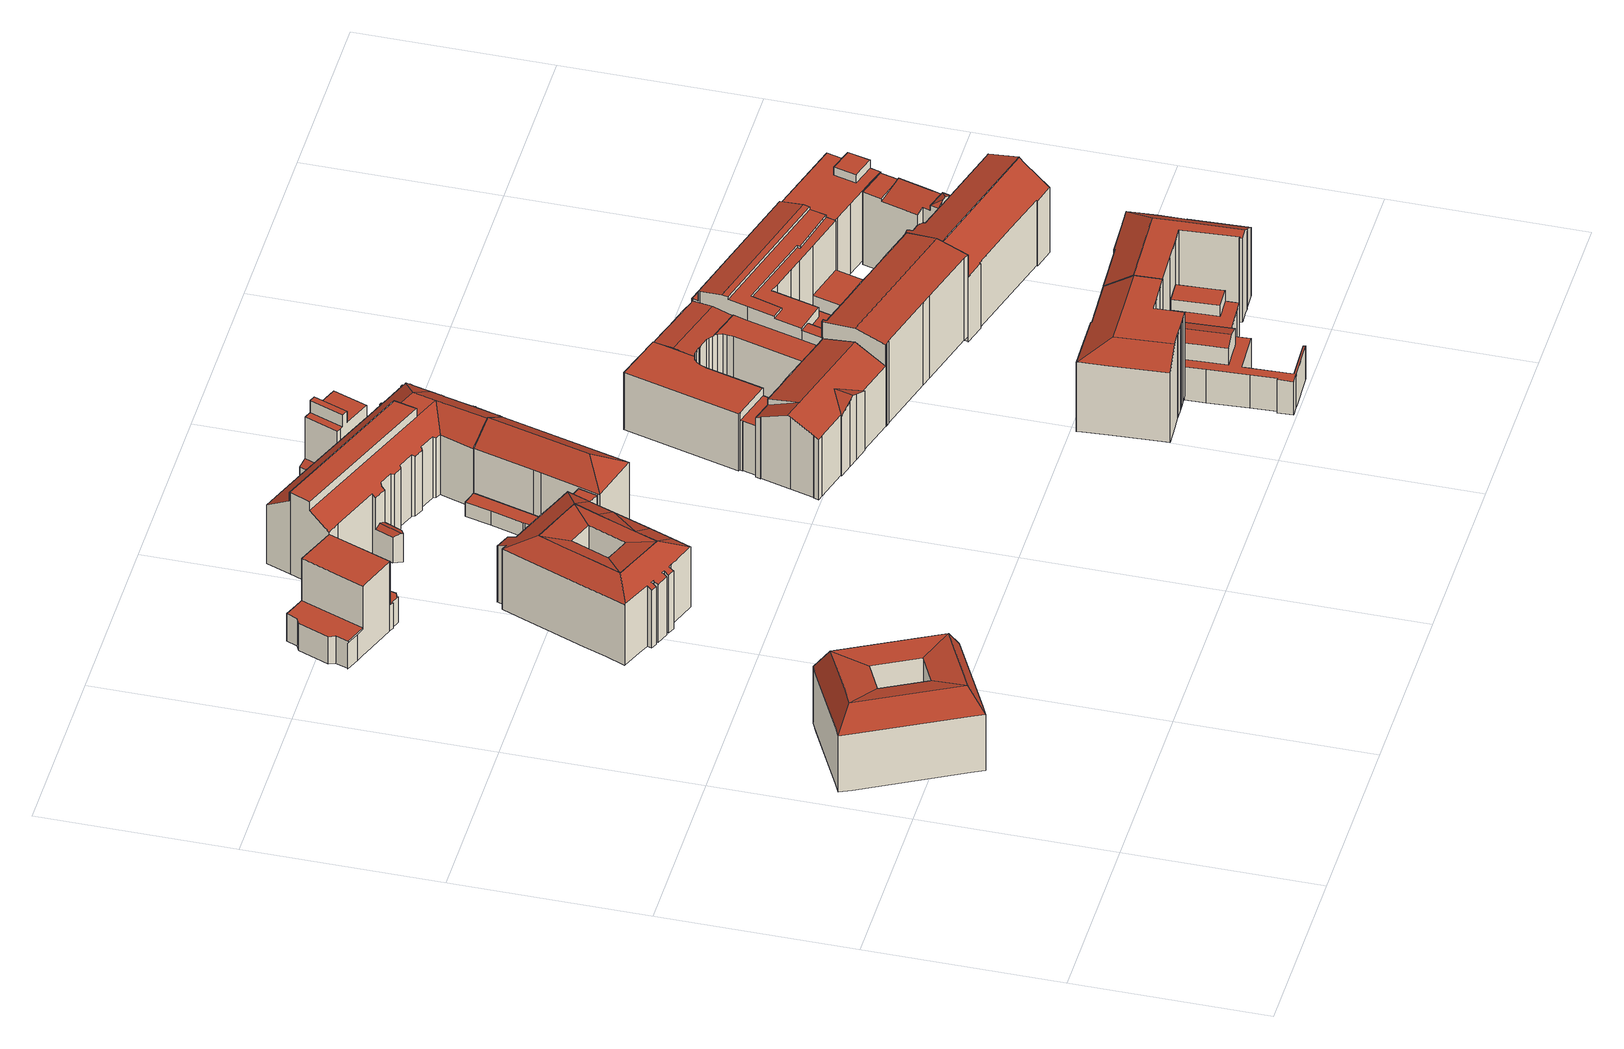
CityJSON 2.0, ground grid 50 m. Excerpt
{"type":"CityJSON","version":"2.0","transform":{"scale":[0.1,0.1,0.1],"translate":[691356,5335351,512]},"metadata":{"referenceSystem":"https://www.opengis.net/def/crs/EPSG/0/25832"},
"CityObjects":{
"building1":{"type":"Building","attributes":{"Gemeindeschluessel":"09162000","HoeheDach":"540.630","HoeheGrund":"516.610","Methode":"2000","NiedrigsteTraufeDesGebaeudes":"523.641","Geometrietyp2DReferenz":"3000","function":"31001_9998","roofType":"3100","measuredHeight":24.02,"storeysAboveGround":5},"geometry":[{"type":"MultiSurface","lod":"2","boundaries":[[[0,1,2,3,4,5]],[[6,7,8,9,2,1,0,5]],[[10,11,12,13,14,15,16,17,18,19,20,21,22,23]],[[24,25,26,6,5,27,28,29,30]],[[31,32,33,34]],[[34,33,4,35]],[[36,3,32,31]],[[28,27,5,4,33,29]],[[35,36,31,34]],[[16,15,14,26,25,24,30,17]],[[3,2,37,38,39,32]],[[30,40,41,42,20,19,18,17]],[[33,32,39,43,44,29]],[[35,4,3,36]],[[29,44,43,39,42,41,40,30]],[[38,37,2,9,45,46,47,42,39]],[[26,14,13,12,11,10,23,45,9,8,7,6]],[[47,46,45,23,22,21,20,42]]],"semantics":{"surfaces":[{"type":"RoofSurface"},{"type":"GroundSurface"},{"type":"WallSurface"}],"values":[0,0,1,0,2,2,2,0,0,2,0,2,0,2,0,0,2,2]}}]},
"building2":{"type":"Building","attributes":{"Gemeindeschluessel":"09162000","HoeheDach":"533.398","HoeheGrund":"512.591","Methode":"2000","NiedrigsteTraufeDesGebaeudes":"520.263","Geometrietyp2DReferenz":"3000","function":"31001_9998","roofType":"1000","measuredHeight":20.81,"storeysAboveGround":4},"geometry":[{"type":"MultiSurface","lod":"2","boundaries":[[[48,49,50,51,52,53,54]],[[55,56,57,58,59,60,61,62,63,64,65,66,67,68,69,70,71,72,73,74,75,76,77,78,79,80,81,82,83,84,85,86,87,88,89,90]],[[55,91,92,56]],[[71,93,94,72]],[[74,73,95,96,50,49,75]],[[54,53,97,98,99]],[[64,100,101,65]],[[72,94,95,73]],[[66,102,103,67]],[[57,104,105,58]],[[85,106,107,86]],[[82,108,109,83]],[[59,110,111,60]],[[67,103,112,68]],[[70,113,93,71]],[[114,115,116,117,81,80,79]],[[65,101,102,66]],[[51,118,119,90,89,88,52]],[[61,120,121,62]],[[56,92,104,57]],[[118,51,50,96]],[[68,112,122,69]],[[95,94,93,113,122,112,103,102,101,100,123,121,120,111,110,105,104,92,91,119,118,96]],[[52,88,87,86,107,97,53]],[[81,117,108,82]],[[83,109,124,84]],[[63,123,100,64]],[[69,122,113,70]],[[77,76,75,49,48,54,99,125,78]],[[99,98,116,115]],[[78,125,114,79]],[[62,121,123,63]],[[58,105,110,59]],[[84,124,106,85]],[[60,111,120,61]],[[125,99,115,114]],[[98,97,107,106,124,109,108,117,116]],[[90,119,91,55]]],"semantics":{"surfaces":[{"type":"RoofSurface"},{"type":"GroundSurface"},{"type":"WallSurface"}],"values":[0,1,2,2,2,2,2,2,2,2,2,2,2,2,2,2,2,2,2,2,2,2,0,2,2,2,2,2,2,2,2,2,2,2,2,0,0,2]}}]},
"building3":{"type":"Building","attributes":{"Gemeindeschluessel":"09162000","HoeheDach":"537.910","HoeheGrund":"516.540","Methode":"2000","NiedrigsteTraufeDesGebaeudes":"527.930","Geometrietyp2DReferenz":"3000","function":"31001_9998","roofType":"2100","measuredHeight":21.37,"storeysAboveGround":4},"geometry":[{"type":"MultiSurface","lod":"2","boundaries":[[[126,127,128,129,130,131,132,133,134,135,136]],[[137,138,139,140,141,142]],[[143,144,145,146]],[[147,148,149,150]],[[151,152,153,154,155,156]],[[157,158,159]],[[160,161,162,163,164,165,166,167,168,169,170,171]],[[172,173,174,175]],[[176,177,148,147,178,179]],[[165,164,180,181]],[[182,183,180,164,184]],[[185,186,173,172,187,188]],[[136,135,134,133,132,131,189,190,191,192,193,194,195,196]],[[197,198,199,200,201,202]],[[203,204,205,206,207,197,202]],[[208,209,210,211]],[[212,213,159,214]],[[215,216,217,184,218,219,130,199]],[[220,221,214,205,204,203,202,127]],[[222,223,198,210]],[[170,224,175,174,225,171]],[[130,219,218,184,164,163,162,161,160,171,225,174,173,186,185,189,131]],[[190,189,185,188]],[[213,157,159]],[[209,222,210]],[[210,198,197,211]],[[205,226,227,217,223,206]],[[228,229,230,231,232,233,181,180,183,182,157,213,212,234]],[[235,139,138,137,236,237,238,149,148,177,176,239,240,145,144,241,155,154,153,242,243,244,245,246,214,221,220,127,126]],[[155,241,144,143,247,156]],[[246,234,212,214]],[[242,153,152,248,249,243]],[[202,201,200,199,130,129,128,127]],[[207,206,250,208,211,197]],[[198,223,217,216,215,199]],[[214,159,158,184,217,227,226,205]],[[250,222,209,208]],[[250,206,223,222]],[[240,239,251,252,146,145]],[[181,233,232,231,230,229,228,253,254,255,249,248,152,151,156,247,143,146,252,251,179,178,147,150,256,257,258,142,141,140,259,260,196,195,194,193,192,191,190,188,187,172,175,224,170,169,168,167,166,165]],[[254,253,228,234,246,245,244,255]],[[157,182,184,158]],[[260,259,140,139,235,126,136,196]],[[251,239,176,179]],[[258,257,237,236,137,142]],[[238,237,257,256,150,149]],[[255,244,243,249]]],"semantics":{"surfaces":[{"type":"RoofSurface"},{"type":"WallSurface"},{"type":"GroundSurface"}],"values":[0,1,1,1,1,0,1,1,1,1,0,1,1,0,0,0,0,1,1,1,1,0,1,0,0,1,0,1,0,1,0,1,1,1,0,1,0,1,1,2,1,0,1,1,1,1,1]}}]},
"building4":{"type":"Building","attributes":{"Gemeindeschluessel":"09162000","HoeheDach":"533.250","HoeheGrund":"516.100","Methode":"2000","NiedrigsteTraufeDesGebaeudes":"520.348","Geometrietyp2DReferenz":"3000","function":"31001_9998","roofType":"1000","measuredHeight":17.15},"geometry":[{"type":"MultiSurface","lod":"2","boundaries":[[[261,262,263,264]],[[265,266,267,268]],[[269,270,271,272,268,267,273]],[[274,275,276,277,278,279]],[[274,279,272,271]],[[280,281,282,283]],[[284,285,262,261,286,287]],[[288,289,277,276]],[[268,272,279,278,277,289,263,262,285,284,290,291,282,281,265]],[[283,282,291,292]],[[264,263,289,288]],[[273,267,266,293]],[[292,291,290,294]],[[294,290,284,287]],[[293,266,265,281,280,295,296]],[[269,273,293,296]],[[275,274,271,270,269,296,295,280,283,292,294,287,286,261,264,288,276]]],"semantics":{"surfaces":[{"type":"WallSurface"},{"type":"RoofSurface"},{"type":"GroundSurface"}],"values":[0,0,0,0,0,0,0,0,1,0,0,1,0,0,0,0,2]}}]},
"building5":{"type":"Building","attributes":{"Gemeindeschluessel":"09162000","HoeheDach":"540.560","HoeheGrund":"516.062","Methode":"2000","NiedrigsteTraufeDesGebaeudes":"523.582","Geometrietyp2DReferenz":"3000","function":"31001_9998","roofType":"2100","measuredHeight":24.5,"storeysAboveGround":4},"geometry":[{"type":"MultiSurface","lod":"2","boundaries":[[[297,298,299,300]],[[301,302,303,304]],[[276,305,306,307,308]],[[309,310,311,312]],[[313,314,306,305]],[[315,316,317,318]],[[319,320,321,322]],[[323,324,325,326]],[[327,328,329,330]],[[312,311,331,332]],[[333,334,335,336]],[[317,337,338,318]],[[300,299,288,339]],[[322,321,340,341]],[[342,343,344,345]],[[346,347,348,349]],[[326,325,350,351]],[[352,353,354,355,356]],[[357,358,359,360]],[[361,362,316,315]],[[297,300,363,345,364,365,366,367,368,369,340,321,320,370,371,350,325,324,372,329,328]],[[373,374,375,376,377,309,312,332,359,358,303,302,378,313,305,276,288,299,298,327,330,379,323,326,351,380,381,319,322,341,382,383,384,385,386,387,388,389,390,361,315,318,338,391,346,349,392,393,333,336,394,395,396,397,398,399]],[[400,401,402,403,404,405,406,407]],[[398,402,401,399]],[[379,372,324,323]],[[368,408,355,354,369]],[[298,297,328,327]],[[307,306,314,409,301,304,357,360,331,311,310,410,411,412,413,414,400,407,363]],[[395,405,404,396]],[[336,335,415,394]],[[393,416,334,333]],[[389,388,417,418,419,420]],[[419,418,343,342]],[[358,357,304,303]],[[338,337,421,391]],[[344,343,418,417,422]],[[332,331,360,359]],[[395,394,415,406,405]],[[391,421,347,346]],[[397,403,402,398]],[[390,423,362,361]],[[385,367,366,386]],[[376,411,410,377]],[[363,407,342,345]],[[307,363,300,339,308]],[[375,412,411,376]],[[345,344,422,364]],[[380,371,370,381]],[[374,413,412,375]],[[389,420,423,390]],[[382,341,340,369,354,353]],[[385,384,424,408,368,367]],[[373,399,401,400,414]],[[352,383,382,353]],[[425,416,393,392]],[[356,355,408,424]],[[386,366,365,387]],[[330,329,372,379]],[[388,387,365,364,422,417]],[[378,409,314,313]],[[356,424,384,383,352]],[[381,370,320,319]],[[425,348,347,421,337,317,316,362,423,420,419,342,407,406,415,335,334,416]],[[349,348,425,392]],[[377,410,310,309]],[[396,404,403,397]],[[373,414,413,374]],[[276,308,339,288]],[[351,350,371,380]],[[302,301,409,378]]],"semantics":{"surfaces":[{"type":"WallSurface"},{"type":"RoofSurface"},{"type":"GroundSurface"}],"values":[0,0,0,0,0,0,0,0,0,0,0,0,0,0,0,0,0,1,0,0,1,2,1,0,0,0,0,1,0,0,0,0,0,0,0,1,0,0,0,0,0,0,0,1,1,0,0,0,0,0,0,0,0,0,0,1,0,0,0,0,0,0,1,0,0,0,0,0,0,0]}}]},
"building6":{"type":"Building","attributes":{"Gemeindeschluessel":"09162000","HoeheDach":"538.322","HoeheGrund":"515.990","Methode":"1000","NiedrigsteTraufeDesGebaeudes":"533.647","Geometrietyp2DReferenz":"3000","function":"31001_9998","roofType":"3200","measuredHeight":22.33,"storeysAboveGround":4},"geometry":[{"type":"MultiSurface","lod":"2","boundaries":[[[426,427,428]],[[429,428,427,430]],[[431,427,426,432,433,434,435,436,437]],[[438,439,429,440,441,442,443]],[[439,444,445,314,428,429]],[[446,447,448,449,450,451]],[[443,442,446,451]],[[428,314,432,426]],[[433,432,314,445]],[[444,439,438,443,451,450,449,452,436,435,434,433,445]],[[452,453,437,436]],[[449,448,453,452]],[[429,430,440]],[[441,440,430,427,431,437,453,448,447,446,442]]],"semantics":{"surfaces":[{"type":"WallSurface"},{"type":"RoofSurface"},{"type":"GroundSurface"}],"values":[0,1,0,0,0,0,0,1,0,2,0,0,1,1]}}]},
"building7":{"type":"Building","attributes":{"Gemeindeschluessel":"09162000","HoeheDach":"540.760","HoeheGrund":"516.300","Methode":"2000","NiedrigsteTraufeDesGebaeudes":"523.527","Geometrietyp2DReferenz":"3000","function":"31001_9998","roofType":"1000","measuredHeight":24.46},"geometry":[{"type":"MultiSurface","lod":"2","boundaries":[[[454,455,456,457]],[[458,459,460,461]],[[462,461,460,463]],[[464,465,466,467]],[[468,469,470,471]],[[470,459,458,471]],[[472,473,474,455,454,475,476]],[[454,457,477,475]],[[466,469,468,467]],[[463,460,459,470,469,466,465,478,479,480,481,482,483,477,457,456]],[[476,475,477,483]],[[478,465,464,484]],[[485,486,487,484,464,467,468,471,458,461,462,474,473]],[[484,487,486,485,473,472,476,483,482,481,480,479,478]],[[474,462,463,456,455]]],"semantics":{"surfaces":[{"type":"WallSurface"},{"type":"RoofSurface"},{"type":"GroundSurface"}],"values":[0,1,0,1,1,0,0,1,0,0,0,0,0,2,1]}}]},
"building8":{"type":"Building","attributes":{"Gemeindeschluessel":"09162000","HoeheDach":"538.560","HoeheGrund":"516.602","Methode":"2000","NiedrigsteTraufeDesGebaeudes":"534.406","Geometrietyp2DReferenz":"3000","function":"31001_9998","roofType":"3100","measuredHeight":21.96,"storeysAboveGround":3},"geometry":[{"type":"MultiSurface","lod":"2","boundaries":[[[488,489,490,491,492]],[[493,494,495,496]],[[497,498,499,500]],[[501,502,503,500,499,504,505,506,507,508,509,510,511,512,513,489,488,514,515,516,493,496,517,518,519,520]],[[521,494,493,516,522,523]],[[504,499,498,524,525]],[[510,526,527,511]],[[503,528,497,500]],[[511,527,529,512]],[[530,521,523]],[[496,495,531,517]],[[532,533,534,524,498,497,528,535,536,537,530,491,490,538,529,527,526,539]],[[502,535,528,503]],[[518,540,541,519]],[[509,539,526,510]],[[542,543,534,533,544]],[[506,505,545,543,542]],[[545,525,524,534,543]],[[501,536,535,502]],[[531,495,494,521,530,537,546,541,540]],[[506,542,544,507]],[[513,538,490,489]],[[488,492,547,514]],[[532,539,509,508]],[[501,520,546,537,536]],[[514,547,548,515]],[[508,507,544,533,532]],[[515,548,522,516]],[[519,541,546,520]],[[504,525,545,505]],[[512,529,538,513]],[[531,540,518,517]],[[530,523,522,548,547,492,491]]],"semantics":{"surfaces":[{"type":"WallSurface"},{"type":"GroundSurface"},{"type":"RoofSurface"}],"values":[0,0,0,1,0,0,0,0,0,0,0,2,0,0,0,2,0,2,0,2,0,0,0,0,0,0,0,0,0,0,0,0,2]}}]},
"building9":{"type":"Building","attributes":{"Gemeindeschluessel":"09162000","HoeheDach":"534.017","HoeheGrund":"516.463","Methode":"2000","NiedrigsteTraufeDesGebaeudes":"531.504","Geometrietyp2DReferenz":"3000","function":"31001_9998","roofType":"1000","measuredHeight":17.55,"storeysAboveGround":5},"geometry":[{"type":"MultiSurface","lod":"2","boundaries":[[[549,550,551,552]],[[553,554,555,556,557,558]],[[559,560,561,562,563,564]],[[565,566,567,568,569,570]],[[571,572,573,574]],[[569,568,575,576]],[[574,573,577,578]],[[549,579,580,581,582,550]],[[583,584,585,586]],[[587,551,550,582,562,561,588,589,553,558,590,591,592]],[[554,553,589,593]],[[565,570,572,571]],[[578,577,594,595]],[[596,597,590,557,556,598,599,594,577,573,572,570,569,576]],[[559,564,600,601]],[[564,563,581,580,602,600]],[[593,589,588,603]],[[604,605,567,566]],[[606,607,584,583]],[[590,597,591]],[[608,609,610,611]],[[612,575,568,567,605,613,585,584,607,614]],[[595,594,599,615]],[[596,616,617,618,608,611,619,620,591,597]],[[609,608,618,621]],[[622,617,616,623]],[[563,562,582,581]],[[590,558,557]],[[603,588,561,560]],[[586,585,613,624]],[[615,599,598,625]],[[620,592,591]],[[601,600,602,626]],[[627,614,607,606]],[[624,613,605,604]],[[628,623,616,596,576,575,612]],[[629,630,587,592,620,619]],[[626,602,580,579]],[[625,598,556,555]],[[587,630,552,551]],[[612,614,627,631,628]],[[629,619,611,610]],[[628,631,627,606,583,586,624,604,566,565,571,574,578,595,615,625,555,554,593,603,560,559,601,626,579,549,552,630,629,610,609,621,622,623]],[[621,618,617,622]]],"semantics":{"surfaces":[{"type":"WallSurface"},{"type":"RoofSurface"},{"type":"GroundSurface"}],"values":[0,0,0,0,0,0,0,0,0,1,0,0,0,1,0,1,0,0,0,0,0,1,0,1,0,0,0,0,0,0,0,0,0,0,0,0,0,0,0,0,0,0,2,0]}}]},
"building10":{"type":"Building","attributes":{"Gemeindeschluessel":"09162000","HoeheDach":"541.100","HoeheGrund":"515.836","Methode":"2000","NiedrigsteTraufeDesGebaeudes":"536.467","Geometrietyp2DReferenz":"3000","function":"31001_9998","roofType":"1000","measuredHeight":25.26,"storeysAboveGround":6},"geometry":[{"type":"MultiSurface","lod":"2","boundaries":[[[632,633,634,635,636,637]],[[638,639,640,641]],[[642,643,644,645,646,647]],[[648,637,636,649,650]],[[651,652,639,638]],[[653,654,655,656]],[[657,658,659,660]],[[641,640,661,662]],[[656,655,663,664]],[[660,659,665,666]],[[667,668,669,670]],[[671,658,657,672,673,674]],[[662,661,645,644]],[[675,676,632,637,648,650,674,673]],[[670,669,635,634]],[[662,644,643,642,677,653,656,664,667,670,634,633,632,676,675,673,672,657,660,666,678,651,638,641]],[[636,635,669,668,663,655,654,679,647,646,645,661,640,639,652,680,681,649]],[[664,663,668,667]],[[652,651,678,666,665,680]],[[650,649,681,680,665,659,658,671,674]],[[677,679,654,653]],[[642,647,679,677]]],"semantics":{"surfaces":[{"type":"WallSurface"},{"type":"RoofSurface"},{"type":"GroundSurface"}],"values":[0,0,0,1,0,0,0,0,0,0,0,0,0,0,0,2,1,0,0,1,0,0]}}]},
"building11":{"type":"Building","attributes":{"Gemeindeschluessel":"09162000","HoeheDach":"530.720","HoeheGrund":"514.555","Methode":"2000","NiedrigsteTraufeDesGebaeudes":"524.570","Geometrietyp2DReferenz":"3000","function":"31001_9998","roofType":"1000","measuredHeight":16.16,"storeysAboveGround":3},"geometry":[{"type":"MultiSurface","lod":"2","boundaries":[[[682,683,684,685]],[[686,687,688,689]],[[690,691,692,693,694,695,696,697,698,699,700,701,702,703,704,705,706,707,708,709,710,711,712,713,714,682,685,715,716,717,718,719,720,721,688,687,722,723]],[[724,725,726,694,693,692]],[[727,728,729,730,731,732]],[[733,703,702,734]],[[735,708,707,736]],[[724,692,691,737]],[[738,739,740,734,702,701,700,699]],[[729,684,683,741,730]],[[742,720,719,743]],[[719,718,732,731,744,745,743]],[[746,690,723,747]],[[689,688,721,748]],[[709,749,750,710]],[[751,752,736,707,706,705]],[[741,683,682,714,713,712,753,754,755,756,757]],[[733,758,751,705,704,703]],[[750,749,759,760,761]],[[710,750,761,711]],[[762,695,694,726]],[[736,752,751,758,733,734,740,739,738,763,764,765,762,726,725,724,737,746,747,766,686,689,748,742,743,745,744,767,757,756,755,754,753,768,769,770,771,735]],[[769,760,759,770]],[[749,709,708,735,771,770,759]],[[737,691,690,746]],[[698,697,696,765,764,763]],[[738,699,698,763]],[[712,711,761,760,769,768,753]],[[748,721,720,742]],[[765,696,695,762]],[[731,730,741,757,767,744]],[[747,723,722,766]],[[716,715,685,684,729,728]],[[717,716,728,727,732,718]],[[766,722,687,686]]],"semantics":{"surfaces":[{"type":"WallSurface"},{"type":"RoofSurface"},{"type":"GroundSurface"}],"values":[0,0,1,0,1,0,0,0,0,1,0,0,0,0,0,0,0,0,1,0,0,2,0,0,0,0,0,0,0,0,0,0,0,0,0]}}]},
"building12":{"type":"Building","attributes":{"Gemeindeschluessel":"09162000","HoeheDach":"542.761","HoeheGrund":"516.504","Methode":"2000","NiedrigsteTraufeDesGebaeudes":"541.080","Geometrietyp2DReferenz":"3000","function":"31001_9998","roofType":"3100","measuredHeight":26.26,"storeysAboveGround":4},"geometry":[{"type":"MultiSurface","lod":"2","boundaries":[[[772,773,774,775]],[[776,777,778,779,780]],[[781,782,783,784]],[[785,786,782,781]],[[787,788,773,772]],[[789,790,791,792]],[[793,794,795,796]],[[792,791,778,777]],[[776,797,787,772,775,798,799,785,781,784,800,801,802,803,804,805,793,796,806,807,789,792,777]],[[775,774,808,798]],[[803,809,810,804]],[[804,810,811,805]],[[776,780,812,797]],[[798,808,813,799]],[[809,803,802,814]],[[797,812,788,787]],[[805,811,794,793]],[[815,800,784,783,816]],[[807,817,790,789]],[[809,814,818,815,816,779,778,791,790,817,819,795,794,811,810]],[[796,795,819,806]],[[799,813,786,785]],[[806,819,817,807]],[[801,818,814,802]],[[800,815,818,801]],[[786,813,808,774,773,788,812,780,779,816,783,782]]],"semantics":{"surfaces":[{"type":"WallSurface"},{"type":"GroundSurface"},{"type":"RoofSurface"}],"values":[0,0,0,0,0,0,0,0,1,0,0,0,0,0,0,0,0,0,0,2,0,0,0,0,0,2]}}]},
"building13":{"type":"Building","attributes":{"Gemeindeschluessel":"09162000","HoeheDach":"538.520","HoeheGrund":"516.511","Methode":"2000","NiedrigsteTraufeDesGebaeudes":"522.380","Geometrietyp2DReferenz":"3000","function":"31001_2000","roofType":"2100","measuredHeight":22.01,"storeysAboveGround":6},"geometry":[{"type":"MultiSurface","lod":"2","boundaries":[[[804,820,821,803]],[[800,822,823,606]],[[824,825,826,827,828,829]],[[830,831,832,833]],[[834,835,836,837]],[[789,824,829,807]],[[623,628,838,839,840,841,842]],[[804,805,843,844,845,820]],[[846,847,848,849]],[[631,627,850,851,852,853,838,628]],[[622,854,855,856]],[[802,857,858,801]],[[851,850,859,860,861,862]],[[863,864,853,852]],[[860,859,845,844]],[[865,866,867,868,842,841]],[[606,823,850,627]],[[869,870,871,872]],[[853,864,873,832,831,874,875,839,838]],[[875,876,840,839]],[[877,878,879,826,880]],[[881,882,883,793]],[[801,858,822,800]],[[884,874,831,830]],[[885,886,887,888,867,866]],[[876,889,865,841,840]],[[822,858,857,821,820,845,859,850,823]],[[807,829,828,890]],[[622,623,842,868,891,854]],[[849,848,862,861]],[[843,883,882,846,849,861,860,844]],[[851,862,848,847,836,835,892,879,878,884,830,833,893,863,852]],[[856,855,870,869]],[[894,892,835,834]],[[895,846,882,881]],[[833,832,873,893]],[[894,890,828,827,892]],[[896,885,866,865,889]],[[793,883,843,805]],[[891,868,867,888]],[[803,821,857,802]],[[893,873,864,863]],[[877,896,889,876,875,874,884,878]],[[872,871,887,886]],[[826,879,892,827]],[[837,836,847,846,895]],[[885,896,877,880,792,789,807,890,894,834,837,895,881,793,805,804,803,802,801,800,606,627,631,628,623,622,856,869,872,886]],[[792,825,824,789]],[[888,887,871,870,855,854,891]],[[880,826,825,792]]],"semantics":{"surfaces":[{"type":"WallSurface"},{"type":"RoofSurface"},{"type":"GroundSurface"}],"values":[0,0,1,0,0,0,0,0,0,0,0,0,0,0,0,1,0,0,1,0,0,0,0,0,0,1,1,0,0,0,1,1,0,0,0,0,0,0,0,0,0,0,0,0,0,0,2,0,1,0]}}]},
"building14":{"type":"Building","attributes":{"Gemeindeschluessel":"09162000","HoeheDach":"541.100","HoeheGrund":"515.922","Methode":"2000","NiedrigsteTraufeDesGebaeudes":"536.528","Geometrietyp2DReferenz":"3000","function":"31001_9998","roofType":"1000","measuredHeight":25.18,"storeysAboveGround":7},"geometry":[{"type":"MultiSurface","lod":"2","boundaries":[[[897,898,899,900,901,902]],[[897,902,903,904]],[[905,639,652,906]],[[907,908,899,898,897,904,909,910,911,912,913,914,905,906,915,916,917,918,919,920,921,922,923,924,925,926]],[[924,927,928,925]],[[917,929,930,918]],[[907,931,932,908]],[[911,933,934,912]],[[908,932,900,899]],[[922,935,936,923]],[[913,937,640,914]],[[938,939,940,941,930,929,942]],[[943,901,900,932,931,944,928,927,936,935,945,940,939]],[[652,639,640,937,934,933,946,947,903,902,901,943,939,938]],[[930,941,940,920,919,918]],[[910,909,947,946,933,911]],[[945,935,922,921,920,940]],[[915,906,652,938,942,916]],[[923,936,927,924]],[[904,903,947,909]],[[916,942,929,917]],[[925,928,944,926]],[[926,944,931,907]],[[914,640,639,905]],[[912,934,937,913]]],"semantics":{"surfaces":[{"type":"WallSurface"},{"type":"GroundSurface"},{"type":"RoofSurface"}],"values":[0,0,0,1,0,0,0,0,0,0,0,2,2,2,0,0,0,0,0,0,0,0,0,0,0]}}]},
"building15":{"type":"Building","attributes":{"Gemeindeschluessel":"09162000","HoeheDach":"540.401","HoeheGrund":"515.009","Methode":"2000","NiedrigsteTraufeDesGebaeudes":"534.486","Geometrietyp2DReferenz":"3000","function":"31001_9998","roofType":"2100","measuredHeight":25.39,"storeysAboveGround":5},"geometry":[{"type":"MultiSurface","lod":"2","boundaries":[[[948,949,950,951]],[[952,953,954,955,956,957,958,959,960,961,962,963,964,965,966,967,968,969,970,971,972,973,974,975,976,977,978,979,980]],[[981,982,983,984]],[[985,950,949,986,987,983,982,988,989,990,991,992,993]],[[974,973,972,994,995,996]],[[997,979,978,998]],[[994,972,971,999]],[[1000,964,963,1001]],[[1002,976,975,1003]],[[989,988,1004,1005,1006,954,953]],[[1007,959,958,1008]],[[1009,961,960,1010]],[[1011,957,956,1012]],[[1010,960,959,1007]],[[1012,956,955,1013]],[[990,989,953,952,980,991]],[[999,971,970,1014]],[[1015,977,976,1002]],[[1016,951,950,985,993,1017]],[[1018,1019,987,986,949,948]],[[1013,955,954,1006]],[[992,991,980,979,997,1020,1021]],[[1004,988,982,981]],[[966,965,1022,1023,1024,967]],[[984,983,987,1019]],[[1014,970,969,1025]],[[1024,1026,1025,969,968,967]],[[1017,993,992,1021]],[[1003,975,974,996]],[[1008,958,957,1011]],[[1027,962,961,1009]],[[1022,965,964,1000]],[[1001,963,962,1027]],[[1006,1005,1004,981,984,1019,1018,948,951,1016,1017,1021,1020,997,998,1015,1002,1003,996,995,994,999,1014,1025,1026,1024,1023,1022,1000,1001,1027,1009,1010,1007,1008,1011,1012,1013]],[[998,978,977,1015]]],"semantics":{"surfaces":[{"type":"WallSurface"},{"type":"RoofSurface"},{"type":"GroundSurface"}],"values":[0,1,0,1,0,0,0,0,0,0,0,0,0,0,0,0,0,0,0,0,0,0,0,0,0,0,0,0,0,0,0,0,0,2,0]}}]},
"building16":{"type":"Building","attributes":{"Gemeindeschluessel":"09162000","HoeheDach":"539.055","HoeheGrund":"515.061","Methode":"2000","NiedrigsteTraufeDesGebaeudes":"535.972","Geometrietyp2DReferenz":"3000","function":"31001_9998","roofType":"1000","measuredHeight":23.99,"storeysAboveGround":6},"geometry":[{"type":"MultiSurface","lod":"2","boundaries":[[[1028,1029,1030,957,1031,1032,1033,1034]],[[1035,1036,1037,1038]],[[1034,1033,1039,1040]],[[1039,1041,1042,1043,1044,1045,1040]],[[1046,1047,1048,1049]],[[1050,1051,1049,1048,1052,1053,1054]],[[957,1055,1031]],[[1043,1042,1056,1054,1053,1057,1058,1059]],[[1059,1058,1060,1036,1035,1061,1062]],[[1063,1064,1047,1046]],[[1042,1041,1065,1056]],[[1044,1043,1059,1062]],[[1038,1037,1064,1063]],[[1032,1031,1055,1065,1041]],[[1033,1032,1041,1039]],[[1057,1053,1052]],[[1046,1049,1051,1050,1066,1067,1030,1029,1028,1034,1040,1045,1044,1062,1061,1035,1038,1063]],[[1057,1060,1058]],[[1030,1067,1066,1050,1054,1056,1065,1055,957]],[[1057,1052,1048,1047,1064,1037,1036,1060]]],"semantics":{"surfaces":[{"type":"WallSurface"},{"type":"RoofSurface"},{"type":"GroundSurface"}],"values":[0,0,0,0,0,0,1,1,0,0,0,0,0,1,1,0,2,0,0,1]}}]},
"building17":{"type":"Building","attributes":{"Gemeindeschluessel":"09162000","HoeheDach":"539.639","HoeheGrund":"516.325","Methode":"2000","NiedrigsteTraufeDesGebaeudes":"533.711","Geometrietyp2DReferenz":"3000","function":"31001_9998","roofType":"1000","measuredHeight":23.31,"storeysAboveGround":5},"geometry":[{"type":"MultiSurface","lod":"2","boundaries":[[[1068,1069,1070,1071]],[[1072,1073,1074,1075]],[[1076,1077,1078,1079]],[[1080,1081,1082,1083]],[[1084,1085,1086,1087]],[[1074,1088,1089,1075]],[[1087,1086,1090,1091]],[[1092,1082,1081,1093,1094]],[[1089,1076,1079,1095,1096,1083,1082,1092,1097,1068,1071,1072,1075]],[[1098,1090,1086,1085]],[[1074,1073,1099,1084,1087,1091,1100,1093,1081,1080,878,1101,1078,1077,1088]],[[1095,1101,878,1096]],[[1097,1102,1069,1068]],[[878,1080,1083,1096]],[[1089,1088,1077,1076]],[[1099,1098,1085,1084]],[[1071,1070,1100,1091,1090,1098,1099,1073,1072]],[[1092,1094,1102,1097]],[[1100,1070,1069,1102,1094,1093]],[[1079,1078,1101,1095]]],"semantics":{"surfaces":[{"type":"WallSurface"},{"type":"GroundSurface"},{"type":"RoofSurface"}],"values":[0,0,0,0,0,0,0,0,1,2,2,0,0,0,0,0,0,0,2,0]}}]}
},
"vertices":[
[227,438,286],[303,478,286],[356,505,286],[269,544,273],[192,505,273],[179,413,286],[171,369,217],[196,382,218],[371,475,221],[401,491,222],[401,491,46],[371,475,46],[196,382,46],[171,369,46],[170,368,46],[154,400,46],[22,652,46],[7,682,46],[33,695,46],[209,787,46],[241,803,46],[257,774,46],[387,521,46],[402,492,46],[22,652,216],[154,400,216],[170,368,216],[145,480,286],[85,595,286],[48,666,286],[7,682,216],[209,659,116],[209,659,273],[132,620,273],[132,620,116],[192,505,116],[269,544,116],[321,571,286],[261,686,286],[224,757,286],[33,695,216],[209,787,216],[241,803,216],[172,730,286],[96,690,286],[402,492,218],[387,521,218],[257,774,216],
[283,1894,214],[374,1860,214],[375,1859,214],[438,2023,214],[437,2023,214],[335,2063,214],[271,1898,214],[466,1997,6],[471,1986,6],[467,1974,6],[455,1969,6],[451,1958,6],[456,1946,6],[451,1935,6],[440,1930,6],[436,1919,6],[441,1907,6],[436,1896,6],[425,1891,6],[420,1880,6],[425,1868,6],[421,1857,6],[409,1852,6],[408,1848,6],[386,1857,6],[385,1855,6],[375,1859,6],[374,1860,6],[283,1894,6],[271,1898,6],[249,1906,6],[213,1920,6],[214,1920,6],[226,1953,6],[219,1969,6],[250,2049,6],[266,2056,6],[278,2085,6],[313,2071,6],[335,2063,6],[437,2023,6],[438,2023,6],[471,2010,6],[466,1997,83],[471,1986,83],[408,1848,83],[386,1857,83],[385,1855,83],[375,1859,83],[335,2063,88],[271,1898,88],[271,1898,83],[441,1907,83],[436,1896,83],[425,1891,83],[420,1880,83],[467,1974,83],[455,1969,83],[278,2085,88],[313,2071,88],[219,1969,88],[250,2049,88],[451,1958,83],[456,1946,83],[425,1868,83],[409,1852,83],[213,1920,83],[214,1920,83],[214,1920,88],[226,1953,88],[438,2023,83],[471,2010,83],[451,1935,83],[440,1930,83],[421,1857,83],[436,1919,83],[266,2056,88],[249,1906,83],
[342,1283,228],[414,1313,259],[437,1371,259],[476,1471,259],[501,1533,259],[470,1612,227],[447,1554,227],[422,1492,227],[383,1392,227],[360,1334,227],[340,1284,227],[417,1238,219],[421,1249,226],[421,1250,227],[421,1250,45],[421,1249,45],[417,1238,45],[486,1225,45],[486,1225,227],[478,1228,227],[478,1228,45],[445,1241,45],[445,1241,227],[437,1244,227],[437,1244,45],[490,1210,45],[499,1206,45],[499,1206,220],[490,1210,220],[481,1213,219],[481,1213,45],[667,1395,227],[612,1417,259],[573,1318,259],[524,1592,227],[560,1578,227],[625,1552,227],[660,1538,227],[714,1517,227],[714,1517,45],[660,1538,45],[625,1552,45],[560,1578,45],[524,1592,45],[522,1592,45],[522,1592,227],[494,1631,45],[494,1631,213],[533,1616,213],[533,1616,45],[441,1228,219],[445,1240,226],[445,1240,45],[441,1228,45],[713,1515,227],[713,1515,45],[692,1459,227],[695,1467,227],[637,1480,259],[485,1607,227],[486,1607,226],[486,1607,45],[485,1607,45],[471,1613,226],[471,1613,45],[470,1612,45],[447,1554,45],[422,1492,45],[383,1392,45],[360,1334,45],[340,1284,45],[473,1357,250],[512,1456,250],[501,1533,258],[476,1471,258],[437,1371,258],[414,1313,258],[449,1299,258],[515,1273,258],[550,1259,258],[538,1332,250],[505,1344,250],[505,1344,176],[532,1411,176],[512,1456,159],[473,1357,159],[606,1237,227],[629,1296,227],[550,1259,259],[537,1519,258],[602,1494,258],[637,1480,258],[602,1494,259],[537,1519,259],[449,1299,259],[515,1273,259],[577,1431,159],[577,1431,250],[523,1593,45],[523,1593,226],[573,1318,258],[612,1417,258],[587,1187,45],[606,1237,45],[629,1296,45],[667,1395,45],[692,1459,45],[695,1467,45],[587,1187,227],[393,1262,227],[424,1235,219],[433,1231,219],[437,1243,226],[474,1216,219],[478,1227,226],[486,1224,226],[502,1217,226],[503,1219,227],[512,1215,227],[530,1208,227],[585,1188,228],[486,1224,45],[502,1217,45],[503,1219,45],[538,1332,159],[474,1216,45],[478,1227,45],[585,1188,45],[530,1208,45],[512,1215,45],[437,1243,45],[433,1231,45],[424,1235,45],[393,1262,45],[342,1283,45],
[788,1784,41],[788,1784,83],[812,1777,83],[812,1777,41],[712,1513,83],[712,1513,212],[749,1499,212],[749,1499,83],[736,1452,41],[749,1499,41],[777,1597,41],[777,1597,83],[736,1452,212],[783,1618,41],[825,1768,41],[826,1773,41],[826,1773,83],[825,1768,83],[783,1618,83],[713,1515,41],[713,1515,83],[716,1514,83],[716,1514,41],[771,1718,83],[787,1782,83],[787,1782,41],[771,1718,41],[824,1774,41],[824,1774,83],[747,1633,83],[746,1628,83],[746,1628,41],[695,1467,212],[747,1633,41],[712,1513,41],[695,1467,41],
[838,1866,221],[838,1866,41],[851,1860,41],[851,1860,221],[959,1746,217],[959,1746,41],[964,1745,41],[964,1745,214],[956,1739,41],[956,1739,218],[890,1756,261],[826,1773,220],[982,1814,41],[982,1814,215],[980,1808,215],[980,1808,41],[957,1738,41],[957,1738,217],[747,2095,41],[747,2095,218],[776,2083,218],[776,2083,41],[678,1935,41],[678,1935,225],[640,1950,225],[640,1950,41],[760,1897,41],[760,1897,221],[756,1905,226],[756,1905,41],[834,1874,41],[834,1874,226],[791,1891,226],[791,1891,41],[976,1810,218],[976,1810,41],[1010,1996,41],[1010,1996,215],[1016,1994,215],[1016,1994,41],[905,2032,218],[905,2032,41],[824,1774,218],[632,1946,221],[632,1946,41],[870,1976,261],[870,1976,286],[855,1918,286],[855,1918,261],[932,2027,41],[932,2027,215],[938,2025,215],[938,2025,41],[713,1921,226],[713,1921,41],[587,1882,126],[611,1892,116],[629,1938,117],[611,1945,128],[585,1887,128],[965,1750,214],[965,1750,41],[961,1751,41],[961,1751,217],[664,2128,41],[664,2128,218],[925,1890,261],[457,2075,261],[437,2023,221],[471,2010,221],[599,1960,222],[595,1951,214],[629,1938,214],[682,1927,221],[705,1918,221],[784,1887,221],[998,1897,41],[1002,1896,41],[1001,1890,41],[996,1891,41],[977,1815,41],[958,1739,41],[784,1887,41],[705,1918,41],[682,1927,41],[611,1892,41],[587,1882,41],[577,1905,41],[599,1960,41],[471,2010,41],[437,2023,41],[479,2128,41],[503,2191,41],[537,2178,41],[931,2022,41],[936,2020,41],[1009,1992,41],[1014,1989,41],[1022,1986,41],[1019,1979,41],[1023,1977,41],[1021,1971,41],[1017,1972,41],[1005,1923,218],[1017,1972,219],[1021,1971,216],[1023,1977,216],[1019,1979,218],[1022,1986,218],[1022,1987,218],[941,1948,261],[595,1951,119],[958,1739,217],[977,1815,218],[996,1891,218],[1001,1890,215],[1002,1896,215],[998,1897,218],[1014,1989,218],[1009,1992,218],[479,2128,286],[479,2130,286],[479,2130,261],[503,2191,218],[931,2022,218],[457,2075,286],[537,2178,218],[577,1905,119],[936,2020,218],
[891,1756,217],[891,1756,263],[957,1737,217],[866,1407,217],[819,1491,263],[877,1760,253],[956,1739,217],[956,1739,40],[891,1756,40],[877,1760,40],[826,1773,40],[826,1773,218],[735,1444,40],[866,1407,40],[735,1444,217],[734,1444,217],[734,1444,216],[734,1444,40],[957,1737,40],[957,1738,40],[736,1452,216],[747,1489,217],[777,1597,217],[777,1597,40],[747,1489,40],[736,1452,40],[783,1618,40],[783,1618,217],
[766,2087,127],[766,2087,252],[800,2174,252],[800,2174,127],[802,2073,288],[835,2161,288],[820,2166,288],[787,2079,288],[787,2079,252],[820,2166,252],[905,2032,115],[939,2120,115],[908,2132,133],[875,2044,133],[875,2044,254],[908,2132,254],[835,2161,254],[802,2073,254],[766,2087,43],[776,2083,43],[776,2083,252],[747,2095,116],[747,2095,43],[780,2182,116],[939,2120,43],[908,2132,43],[835,2161,43],[820,2166,43],[800,2174,43],[780,2182,43],[905,2032,43],[787,2079,43],[802,2073,43],[875,2044,43],
[1089,1146,46],[1068,1070,46],[1068,1070,263],[1070,1076,266],[1089,1146,231],[1199,1129,46],[1199,1129,241],[1230,1121,241],[1230,1121,46],[1348,911,227],[1250,939,227],[1250,939,46],[1348,911,46],[1349,911,46],[1349,910,46],[1348,910,46],[1250,936,46],[1211,947,46],[1184,955,46],[1145,965,46],[1146,968,46],[1059,992,46],[1059,991,46],[1046,995,46],[1050,1009,46],[1051,1009,46],[1088,1146,46],[1092,1160,46],[1098,1158,46],[1257,1113,46],[1326,1094,46],[1392,1075,46],[1395,1075,46],[1146,1144,241],[1098,1158,224],[1146,1144,224],[1250,937,226],[1250,936,226],[1059,991,226],[1046,995,226],[1348,910,227],[1050,1009,233],[1123,1061,266],[1257,1113,241],[1146,968,227],[1145,967,226],[1212,1002,250],[1349,910,227],[1349,911,227],[1372,991,266],[1051,1009,233],[1059,992,227],[1326,1094,241],[1392,1075,241],[1184,955,244],[1197,951,250],[1145,965,226],[1211,947,244],[1395,1075,241],[1088,1146,231],[1092,1160,224],
[1108,1202,45],[1108,1202,217],[1104,1204,217],[1104,1204,45],[1274,1354,217],[1274,1354,45],[1286,1358,45],[1286,1358,215],[1285,1358,214],[1285,1358,217],[1199,1129,45],[1252,1321,45],[1252,1321,217],[1211,1172,217],[1211,1172,195],[1199,1129,195],[1370,1335,45],[1377,1326,45],[1377,1326,217],[1373,1332,217],[1373,1332,214],[1370,1335,215],[1361,1342,45],[1361,1342,215],[1355,1345,215],[1355,1345,45],[1457,1307,217],[1457,1307,214],[1325,1353,215],[1325,1353,45],[1107,1195,45],[1107,1195,195],[1108,1201,195],[1108,1201,217],[1326,1094,45],[1326,1094,217],[1379,1286,217],[1379,1286,45],[1186,1502,217],[1258,1336,217],[1265,1346,217],[1292,1382,217],[1308,1440,217],[1314,1464,217],[1265,1346,45],[1320,1355,215],[1320,1355,45],[1472,1360,220],[1300,1411,220],[1297,1359,215],[1309,1357,215],[1098,1158,195],[1098,1158,45],[1108,1195,195],[1258,1336,45],[1382,1314,45],[1382,1314,217],[1392,1075,45],[1392,1075,217],[1447,1425,214],[1447,1425,45],[1382,1444,45],[1382,1444,214],[1446,1270,217],[1382,1302,217],[1407,1129,217],[1309,1357,45],[1481,1393,217],[1487,1413,214],[1482,1414,214],[1352,1453,214],[1314,1464,214],[1482,1414,45],[1487,1413,45],[1481,1393,45],[1382,1302,45],[1297,1359,45],[1108,1195,45],[1407,1129,45],[1446,1270,45],[1352,1453,45],[1186,1502,45],[1442,1253,45],
[1466,254,38],[1520,257,38],[1554,259,38],[1554,259,291],[1520,257,291],[1466,254,247],[1744,405,38],[1744,405,291],[1747,343,291],[1747,343,38],[1636,337,38],[1640,338,38],[1666,339,38],[1666,339,291],[1640,338,291],[1636,337,291],[1456,400,247],[1510,402,291],[1452,473,247],[1744,410,38],[1744,410,291],[1640,263,38],[1640,263,291],[1621,262,291],[1621,262,38],[1603,481,38],[1603,481,245],[1603,478,247],[1603,478,38],[1717,342,291],[1717,342,38],[1602,261,291],[1602,261,38],[1740,485,246],[1740,485,38],[1584,260,38],[1584,260,291],[1564,259,291],[1564,259,38],[1505,478,245],[1505,478,38],[1451,477,38],[1451,477,245],[1452,473,38],[1456,400,38],[1638,308,38],[1744,412,38],[1638,308,291],[1744,412,291],[1635,407,291],
[1739,343,126],[1739,343,176],[1748,169,176],[1748,169,126],[1649,108,26],[1649,108,126],[1643,212,126],[1643,212,26],[1650,2,126],[1674,3,126],[1679,3,126],[1682,3,126],[1780,8,126],[1785,8,126],[1785,14,126],[1682,9,126],[1679,9,126],[1673,133,126],[1675,133,126],[1750,137,126],[1781,138,126],[1778,190,126],[1781,191,126],[1793,191,126],[1845,195,126],[1876,197,126],[1902,198,126],[1900,232,126],[1843,229,126],[1837,347,126],[1826,347,126],[1772,344,126],[1747,343,126],[1711,167,126],[1673,165,126],[1669,231,126],[1663,339,126],[1636,337,126],[1638,308,126],[1640,263,126],[1653,42,126],[1648,42,126],[1679,3,26],[1682,3,26],[1780,8,26],[1669,231,176],[1673,165,176],[1711,167,187],[1701,341,187],[1666,339,177],[1663,339,176],[1778,190,26],[1781,138,26],[1902,198,26],[1876,197,26],[1674,3,26],[1673,133,26],[1675,133,26],[1750,137,26],[1717,342,182],[1638,308,26],[1636,337,26],[1666,339,26],[1663,339,26],[1650,2,26],[1648,42,26],[1640,263,26],[1900,232,158],[1843,229,158],[1793,191,26],[1845,195,26],[1826,347,26],[1772,344,26],[1747,343,26],[1739,343,26],[1717,342,26],[1781,191,26],[1899,255,158],[1893,350,158],[1837,347,158],[1785,8,26],[1679,9,26],[1682,9,26],[1785,14,26],[1653,42,26],[1701,341,26],[1837,347,26],[1893,350,26],[1899,255,26],[1900,232,26],
[1547,856,45],[1547,856,292],[1520,864,292],[1520,864,45],[1720,807,45],[1763,966,45],[1763,966,293],[1742,888,308],[1720,807,292],[1349,910,45],[1349,910,292],[1349,911,292],[1349,911,45],[1352,909,45],[1352,909,292],[1705,813,45],[1705,813,292],[1658,996,45],[1658,996,293],[1761,967,293],[1761,967,45],[1495,1041,45],[1495,1041,292],[1562,1023,292],[1562,1023,45],[1704,812,45],[1362,908,45],[1362,907,45],[1395,1075,45],[1396,1078,45],[1404,1076,45],[1402,1067,45],[1416,1063,45],[1445,1055,45],[1592,1014,45],[1657,996,45],[1362,908,292],[1402,1067,292],[1416,1063,292],[1445,1055,292],[1704,812,292],[1362,907,292],[1404,1076,291],[1395,1075,291],[1371,990,308],[1657,996,292],[1396,1078,291],[1592,1014,292],
[1416,1063,245],[1402,1067,245],[1395,1075,245],[1392,1075,245],[1658,996,104],[1761,967,104],[1813,1150,104],[1707,1179,104],[1682,1088,104],[1657,996,104],[1692,1206,252],[1692,1206,258],[1694,1213,258],[1694,1213,252],[1645,1196,45],[1645,1196,252],[1611,1206,252],[1611,1206,45],[1446,1270,258],[1461,1320,258],[1461,1320,265],[1465,1337,265],[1481,1393,251],[1445,1055,223],[1421,1062,223],[1421,1062,245],[1546,1224,223],[1546,1224,252],[1525,1231,252],[1525,1231,223],[1407,1129,245],[1407,1129,252],[1427,1201,252],[1427,1201,258],[1487,1413,221],[1487,1415,221],[1487,1415,45],[1404,1076,245],[1396,1078,245],[1438,1122,245],[1438,1122,223],[1492,1109,223],[1492,1109,252],[1461,1191,252],[1461,1191,258],[1837,1235,265],[1850,1285,253],[1853,1296,250],[1482,1398,250],[1655,1366,45],[1655,1366,221],[1689,1356,221],[1689,1356,45],[1486,1271,258],[1821,1176,258],[1832,1218,258],[1832,1218,265],[1814,1152,45],[1814,1152,252],[1813,1150,252],[1813,1150,45],[1521,1137,45],[1521,1137,223],[1495,1041,223],[1821,1176,252],[1850,1285,45],[1856,1307,45],[1856,1307,221],[1853,1296,221],[1834,1225,265],[1682,1088,45],[1482,1398,221],[1707,1179,252],[1486,1271,252],[1707,1179,45],[1546,1224,45],[1834,1225,45],
[1939,199,39],[1971,201,39],[1988,201,39],[1988,201,279],[1971,201,291],[1939,199,291],[1938,207,291],[1938,207,39],[1744,405,39],[1744,410,39],[2033,204,39],[1993,202,39],[1942,207,39],[1933,343,39],[1933,353,39],[1893,350,39],[1826,347,39],[1747,343,39],[1744,413,39],[1740,485,39],[1878,492,39],[1877,495,39],[1958,499,39],[2024,503,39],[2028,428,39],[2031,356,39],[2028,356,39],[2035,211,39],[2037,212,39],[2038,204,39],[2035,211,247],[2037,212,246],[1878,492,247],[1877,495,245],[2033,204,249],[1993,202,276],[1933,353,291],[1893,350,291],[2031,356,245],[2028,356,248],[1826,347,291],[1744,413,291],[1961,424,291],[2024,503,245],[1958,499,245],[1740,485,247],[1965,345,291],[2038,204,245],[2028,428,245],[1933,343,291],[1942,207,291],
[1775,793,30],[1775,793,227],[1775,790,225],[1775,790,30],[1793,871,284],[2111,783,284],[2111,785,283],[2134,864,259],[2121,867,259],[1962,911,259],[1922,922,259],[1909,926,259],[1848,943,259],[1850,948,258],[1849,952,256],[1846,956,256],[1843,959,255],[1839,960,255],[1820,965,255],[1819,966,255],[1822,974,252],[1824,981,250],[1818,982,250],[1813,982,251],[1807,981,251],[1803,980,252],[1802,979,252],[1798,976,254],[1794,972,255],[1768,979,255],[1764,966,259],[1763,966,259],[1741,885,284],[2088,704,30],[2088,704,225],[2032,719,225],[2032,719,30],[1771,792,225],[1916,754,227],[2033,721,227],[2107,770,272],[2111,783,282],[1793,871,282],[1741,885,282],[1720,807,226],[1719,806,225],[1807,981,30],[1803,980,30],[1802,979,30],[1763,966,30],[1764,966,30],[1813,982,30],[1843,959,30],[1846,956,30],[1794,972,30],[1798,976,30],[2107,770,30],[2111,783,30],[2111,785,30],[1909,926,30],[1922,922,30],[1850,948,30],[1848,943,30],[1962,911,30],[2121,867,30],[2134,864,30],[1818,982,30],[1768,979,30],[1771,792,30],[1719,806,30],[1916,754,30],[2033,721,30],[1741,885,30],[1720,807,30],[1839,960,30],[1820,965,30],[1819,966,30],[1824,981,30],[1822,974,30],[1849,952,30],
[1930,920,31],[1941,917,31],[1962,911,31],[1941,917,270],[1930,920,271],[1922,922,266],[1922,922,31],[1935,1117,31],[1935,1117,249],[1974,1106,249],[1974,1106,31],[1909,926,258],[1909,926,31],[1915,948,258],[1915,948,244],[1921,968,244],[1921,968,31],[1915,948,31],[2013,1087,31],[2013,1087,249],[2003,1050,249],[2003,1050,31],[1976,959,31],[2002,1047,31],[2002,1047,249],[2002,1047,253],[1976,959,253],[1968,932,259],[1968,933,253],[1978,1053,249],[1922,1069,240],[1896,974,240],[1922,1069,249],[1922,1069,31],[1896,974,31],[2015,1094,31],[2015,1094,249],[1968,933,258],[1968,933,31],[1968,932,31],
[1924,1287,43],[1924,1287,219],[2056,1250,217],[2056,1250,43],[2015,1094,43],[2015,1094,252],[1974,1106,252],[1974,1106,43],[1879,1133,43],[1879,1133,252],[1824,1149,252],[1824,1149,43],[1834,1225,252],[1850,1285,252],[1850,1285,43],[1834,1225,43],[1960,1139,252],[1960,1139,276],[1976,1197,276],[1976,1197,252],[1935,1117,252],[1935,1117,43],[2037,1179,276],[2037,1179,252],[1856,1307,43],[1851,1290,252],[1856,1307,218],[1815,1152,43],[1814,1152,43],[1857,1307,43],[2022,1121,276],[2022,1121,252],[2052,1233,252],[1815,1152,252],[1857,1307,218]
]}
